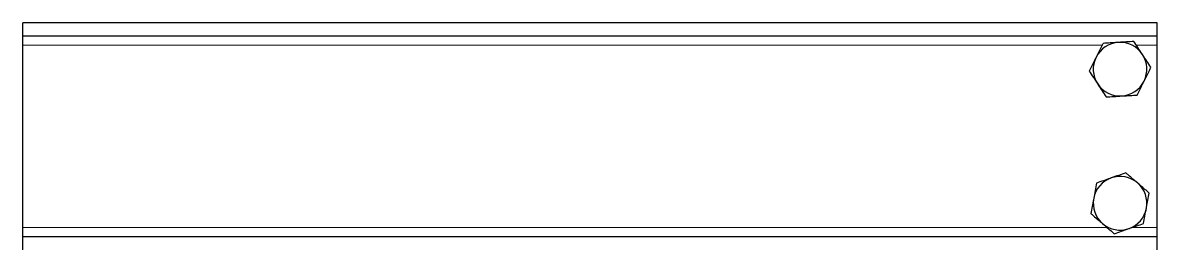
# Model space of a CAD drawing. Header units: millimetres. Extents: x -119 to 1184, y -69 to 836.
# Drawn here: x 423.1 to 575.5, y 644.3 to 673.9 of the extents above; entities that cross this region are included whole.
import ezdxf

# ---------------------------------------------------------------- set-up
doc = ezdxf.new("R2010")
doc.units = ezdxf.units.MM

msp = doc.modelspace()

# ---------------------------------------------------------------- linework, layer by layer
at = {"color": 7, "linetype": 'Continuous', "lineweight": 25}
for p, q in [((575.52, 673.95), (423.12, 673.95)), ((423.12, 672.21), (423.12, 673.95)), ((575.52, 672.21), (575.52, 673.95)), ((423.12, 672.21), (575.52, 672.21)), ((423.12, 670.94), (423.12, 672.21)), ((575.52, 670.94), (575.52, 672.21)), ((423.12, 646.48), (423.12, 670.94)), ((575.52, 646.48), (575.52, 670.94)), ((423.12, 645.21), (423.12, 646.48)), ((575.52, 645.21), (575.52, 646.48)), ((575.52, 645.21), (423.12, 645.21)), ((423.12, 643.47), (423.12, 645.21)), ((575.52, 643.47), (575.52, 645.21))]:
    msp.add_line(p, q, dxfattribs=at)
at = {"color": 8, "linetype": 'Continuous', "lineweight": 18}
for p, q in [((568.11, 670.94), (423.12, 670.94)), ((575.52, 670.94), (572.71, 670.94)), ((568.75, 646.48), (423.12, 646.48)), ((575.52, 646.48), (572.2, 646.48))]:
    msp.add_line(p, q, dxfattribs=at)
at = {"color": 7, "linetype": 'Continuous', "lineweight": 25}
for centre, start, end in [((570.52, 667.71), 93.3918, 153.3918), ((570.52, 667.71), 33.3918, 93.3918), ((570.52, 667.71), 153.3918, 213.3918), ((570.52, 667.71), 333.3918, 33.3918), ((570.52, 667.71), 273.3918, 333.3918), ((570.52, 667.71), 213.3918, 273.3918), ((570.52, 649.71), 109.277, 169.277), ((570.52, 649.71), 49.277, 109.277), ((570.52, 649.71), 349.277, 49.277), ((570.52, 649.71), 169.277, 229.277), ((570.52, 649.71), 289.277, 349.277), ((570.52, 649.71), 229.277, 289.277)]:
    msp.add_arc(centre, 3.6, start, end, dxfattribs=at)
for points, knots in [([(568.24, 671.18), (568.17, 671.04), (567.98, 670.67), (567.67, 670.05), (567.43, 669.57), (567.3, 669.32)], [0, 0, 0, 0, 0.22666, 0.61085, 1, 1, 1, 1]), ([(570.31, 671.3), (570.26, 671.3), (569.89, 671.28), (569.19, 671.24), (568.55, 671.2), (568.24, 671.18)], [0, 0, 0, 0, 0.070107, 0.530792, 1, 1, 1, 1]), ([(572.38, 671.43), (572.05, 671.41), (571.37, 671.37), (570.66, 671.32), (570.31, 671.3)], [0, 0, 0, 0, 0.495456, 1, 1, 1, 1]), ([(573.53, 669.69), (573.5, 669.73), (573.3, 670.04), (572.91, 670.63), (572.56, 671.16), (572.38, 671.43)], [0, 0, 0, 0, 0.070107, 0.530793, 1, 1, 1, 1]), ([(567.3, 669.32), (567.23, 669.17), (567.03, 668.78), (566.72, 668.15), (566.49, 667.69), (566.37, 667.46)], [0, 0, 0, 0, 0.24418, 0.620037, 1, 1, 1, 1]), ([(574.67, 667.96), (574.49, 668.24), (574.11, 668.81), (573.72, 669.39), (573.53, 669.69)], [0, 0, 0, 0, 0.4954575, 1, 1, 1, 1]), ([(573.74, 666.1), (573.86, 666.34), (574.11, 666.83), (574.42, 667.44), (574.6, 667.82), (574.67, 667.96)], [0, 0, 0, 0, 0.383871, 0.77334, 1, 1, 1, 1]), ([(566.37, 667.46), (566.56, 667.18), (566.93, 666.61), (567.32, 666.03), (567.52, 665.73)], [0, 0, 0, 0, 0.4954578, 1, 1, 1, 1]), ([(572.81, 664.24), (572.93, 664.47), (573.16, 664.93), (573.47, 665.55), (573.66, 665.94), (573.74, 666.1)], [0, 0, 0, 0, 0.376182, 0.755819, 1, 1, 1, 1]), ([(567.52, 665.73), (567.54, 665.69), (567.75, 665.38), (568.14, 664.79), (568.49, 664.26), (568.66, 663.99)], [0, 0, 0, 0, 0.070107, 0.530794, 1, 1, 1, 1]), ([(568.66, 663.99), (569, 664.01), (569.68, 664.05), (570.38, 664.09), (570.74, 664.12)], [0, 0, 0, 0, 0.495459, 1, 1, 1, 1]), ([(570.74, 664.12), (570.79, 664.12), (571.16, 664.14), (571.86, 664.18), (572.49, 664.22), (572.81, 664.24)], [0, 0, 0, 0, 0.070107, 0.530795, 1, 1, 1, 1]), ([(567.37, 652.42), (567.31, 652.09), (567.18, 651.42), (567.05, 650.73), (566.99, 650.38)], [0, 0, 0, 0, 0.4954578, 1, 1, 1, 1]), ([(569.33, 653.11), (569.29, 653.09), (568.94, 652.97), (568.27, 652.74), (567.67, 652.53), (567.37, 652.42)], [0, 0, 0, 0, 0.070108, 0.530793, 1, 1, 1, 1]), ([(571.3, 653.79), (570.98, 653.68), (570.33, 653.46), (569.67, 653.23), (569.33, 653.11)], [0, 0, 0, 0, 0.495457, 1, 1, 1, 1]), ([(572.87, 652.44), (572.67, 652.61), (572.25, 652.97), (571.73, 653.42), (571.41, 653.69), (571.3, 653.79)], [0, 0, 0, 0, 0.38387, 0.773339, 1, 1, 1, 1]), ([(574.45, 651.08), (574.25, 651.25), (573.86, 651.58), (573.33, 652.04), (573, 652.33), (572.87, 652.44)], [0, 0, 0, 0, 0.376182, 0.755818, 1, 1, 1, 1]), ([(574.06, 649.04), (574.07, 649.09), (574.14, 649.45), (574.27, 650.15), (574.39, 650.77), (574.45, 651.08)], [0, 0, 0, 0, 0.070107, 0.530793, 1, 1, 1, 1]), ([(566.99, 650.38), (566.98, 650.33), (566.91, 649.96), (566.78, 649.27), (566.66, 648.65), (566.6, 648.34)], [0, 0, 0, 0, 0.070107, 0.530793, 1, 1, 1, 1]), ([(566.6, 648.34), (566.72, 648.24), (567.03, 647.97), (567.55, 647.51), (567.97, 647.16), (568.17, 646.98)], [0, 0, 0, 0, 0.226661, 0.610851, 1, 1, 1, 1]), ([(573.67, 647), (573.74, 647.33), (573.86, 648), (573.99, 648.69), (574.06, 649.04)], [0, 0, 0, 0, 0.4954578, 1, 1, 1, 1]), ([(568.17, 646.98), (568.3, 646.87), (568.64, 646.58), (569.16, 646.13), (569.55, 645.79), (569.75, 645.63)], [0, 0, 0, 0, 0.244183, 0.620039, 1, 1, 1, 1]), ([(569.75, 645.63), (570.07, 645.74), (570.71, 645.96), (571.38, 646.19), (571.71, 646.31)], [0, 0, 0, 0, 0.495458, 1, 1, 1, 1]), ([(571.71, 646.31), (571.76, 646.33), (572.11, 646.45), (572.77, 646.68), (573.37, 646.89), (573.67, 647)], [0, 0, 0, 0, 0.070105, 0.530793, 1, 1, 1, 1])]:
    msp.add_open_spline(points, degree=3, knots=knots, dxfattribs=at)

doc.saveas('drawing.dxf')
